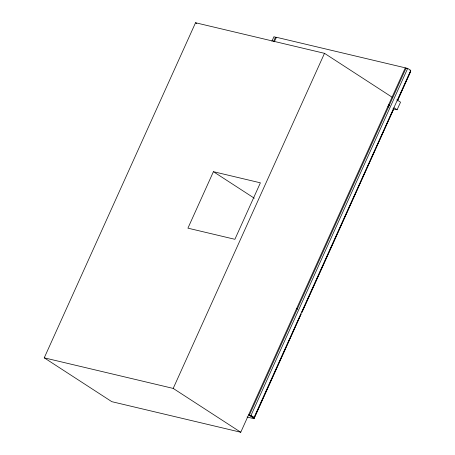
<?xml version="1.0" encoding="UTF-8"?>
<svg xmlns="http://www.w3.org/2000/svg" width="455" height="455" viewBox="0 0 455 455"><rect width="100%" height="100%" fill="white"/><g stroke="black" fill="none" stroke-linecap="round" stroke-linejoin="round"><path stroke-width="0.68" d="M253.953 418.668L301.062 314.087L253.953 418.668L247.065 417.036M406.372 68.54L405.297 67.84L240.758 432.25L111.799 401.668L44.243 357.835L195.542 22.75L324.5 53.332L392.056 97.165M271.902 41.223L273.95 36.696L276.691 37.816M213.423 171.683L187.921 228.165L234.888 239.302L260.385 182.825L213.423 171.683L254.311 198.215M273.495 41.604L275.542 37.071M274.291 41.797L276.339 37.259L405.297 67.84M44.243 357.835L173.201 388.416L324.5 53.332M249.403 415.062L406.093 68.028L407.686 68.409L410.757 70.4L254.066 417.428L251.706 416.552L249.403 415.062L250.995 415.438L254.066 417.428M250.995 415.438L407.686 68.409M397.431 100.652L410.672 71.327L397.403 100.965M392.961 108.802L397.107 109.786L400.542 102.182L396.845 99.787M409.961 70.212L410.757 70.4M393.945 107.733L397.107 109.786M388.621 104.769L389.645 105.435M387.887 106.402L388.962 107.096M195.542 22.75L196.725 23.518M296.666 308.427L297.741 309.127M248.606 414.869L253.981 418.355M173.201 388.416L240.758 432.25M302.04 311.914L302.012 312.221L393.262 109.888L302.04 311.914"/></g></svg>
